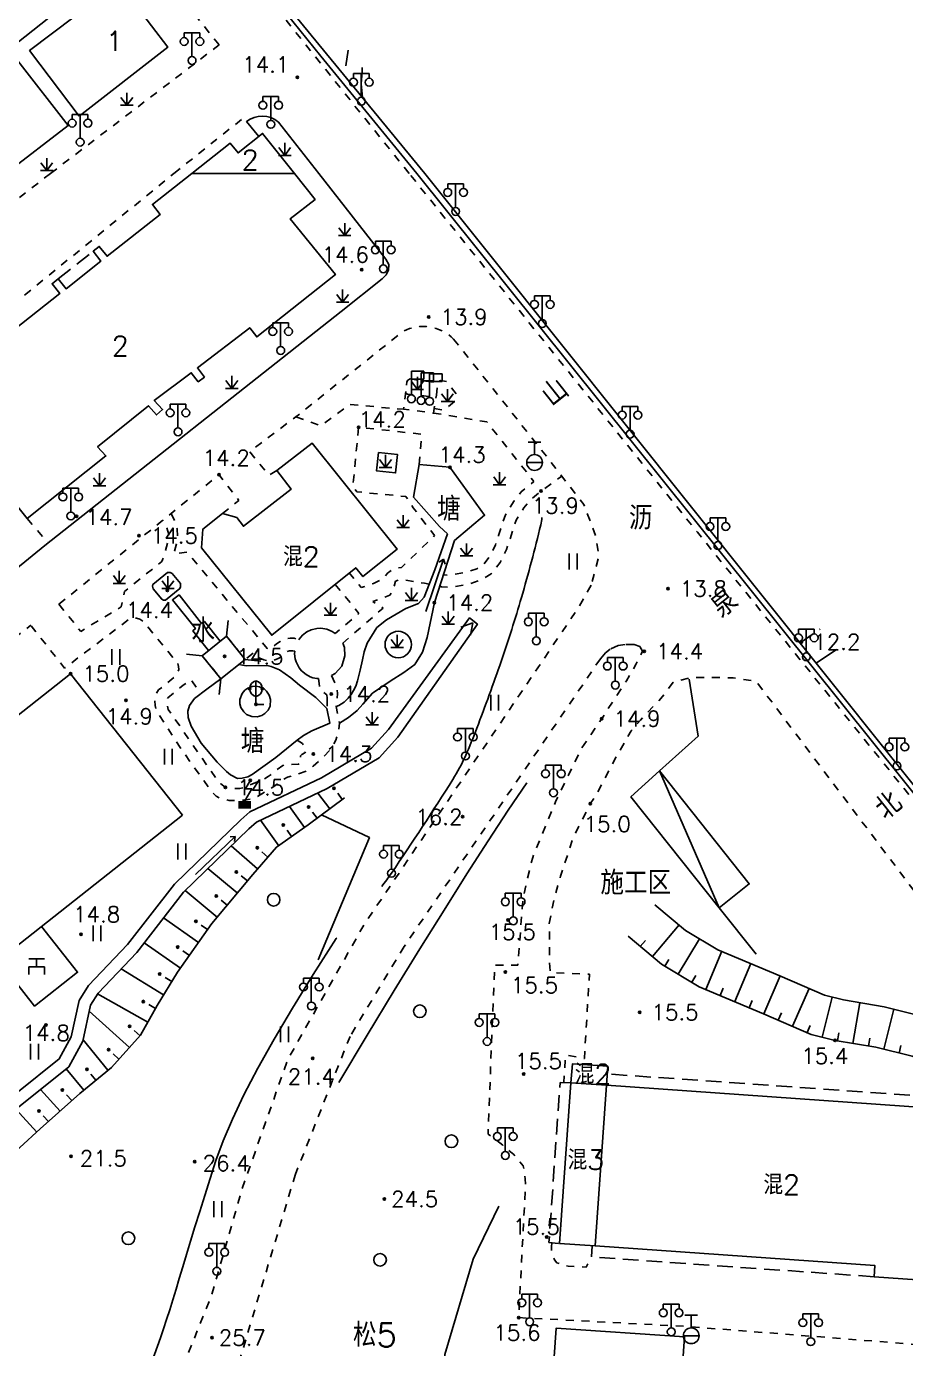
# Model space of a CAD drawing. Extents: x 115374 to 116875, y 149866 to 152432.
# Drawn here: x 116338.9 to 116450.6, y 151350.6 to 151518.7 of the extents above; entities that cross this region are included whole.
import ezdxf
from ezdxf.enums import TextEntityAlignment as Align

# ---------------------------------------------------------------- set-up
doc = ezdxf.new("R2010")
doc.units = 0
doc.header["$MEASUREMENT"] = 0
doc.header["$PDMODE"] = 32
doc.header["$PDSIZE"] = 0.3
doc.linetypes.add('X5', pattern=[3, 2, -1])
doc.linetypes.add('X6', pattern=[2, 1, -1])
doc.layers.get('0').update_dxf_attribs({"linetype": 'CONTINUOUS'})
for name, color, linetype in [('BOUND', 7, 'CONTINUOUS'), ('DLDW', 14, 'CONTINUOUS'), ('DLSS', 5, 'CONTINUOUS'), ('DMTZ', 5, 'CONTINUOUS'), ('GCD', 1, 'CONTINUOUS'), ('GXYZ', 2, 'CONTINUOUS'), ('JMD', 6, 'CONTINUOUS'), ('SXSS', 5, 'CONTINUOUS'), ('YZH', 2, 'CONTINUOUS'), ('ZBTZ', 5, 'CONTINUOUS')]:
    doc.layers.add(name, color=color, linetype=linetype)
doc.styles.add('HZ', font='rs.shx', dxfattribs={"bigfont": 'hztxt.shx'})
doc.linetypes.add('X19', pattern='A,4.5,[145,symbolx.shx,S=1,R=0,X=0,Y=1],4.5,-0.5,[146,symbolx.shx,S=1,R=0,X=0,Y=0],-0.5', length=10)
doc.linetypes.add('X33', pattern='A,2,[150,symbolx.shx,S=1,R=0,X=0,Y=1],1e-11', length=2)
doc.linetypes.add('X35', pattern='A,2,[4,symbolt.shx,S=1,R=0,X=0,Y=0],2,[28,symbolt.shx,S=1,R=0,X=0,Y=0],1e-11', length=4)
doc.linetypes.add('X36', pattern='A,2,[4,symbolt.shx,S=1,R=180,X=0,Y=0],2,[28,symbolt.shx,S=1,R=180,X=0,Y=0],1e-11', length=4)
doc.linetypes.add('X39', pattern='A,2,[150,symbolx.shx,S=1,R=0,X=0,Y=1],2,[151,symbolx.shx,S=1,R=0,X=0,Y=3],1e-11', length=4)
doc.linetypes.add('X4', pattern='A,0,-1e-09,[149,symbolx.shx,S=0.15,R=0,X=0,Y=0],-1.6', length=1.6)
doc.linetypes.add('X48', pattern='A,0,-1e-09,[149,symbolx.shx,S=0.15,R=0,X=0,Y=0],-1', length=1)
doc.linetypes.add('X49', pattern='A,0,[5,symbolt.shx,S=1,R=0,X=0,Y=0],-10', length=10)
doc.linetypes.add('X68', pattern='A,1,[150,symbolx.shx,S=1,R=0,X=0,Y=0],2,[153,symbolx.shx,S=1,R=0,X=0,Y=-0.8],2,[145,symbolx.shx,S=1,R=0,X=0,Y=1],0,[150,symbolx.shx,S=1,R=0,X=0,Y=0],2,[153,symbolx.shx,S=1,R=0,X=0,Y=-0.8],2,[150,symbolx.shx,S=1,R=0,X=0,Y=0],0.5,-0.5,[146,symbolx.shx,S=1,R=0,X=0,Y=0],-0.5,0.5,[153,symbolx.shx,S=1,R=0,X=0,Y=-0.8],1', length=12)

# ---------------------------------------------------------------- blocks, each defined once
blk = doc.blocks.new('GC097')
for p, q in [((-1, 2.92), (-1, 3.52)), ((-1, 3.52), (1, 3.52)), ((0, 0.52), (0, 3.52)), ((1, 3.52), (1, 2.92))]:
    blk.add_line(p, q)
for centre in [(-1, 2.42), (1, 2.42), (0.01, 0)]:
    blk.add_circle(centre, 0.5)
blk = doc.blocks.new('GC124')
for p, q in [((0, -0.8), (-0.75, 0.2)), ((0, -0.8), (0, 0.8)), ((0, -0.8), (0.75, 0.2)), ((-0.8, -0.8), (0.75, -0.8)), ((0.8, -0.8), (0, -0.8))]:
    blk.add_line(p, q)
blk = doc.blocks.new('GC121')
for p, q in [((-0.5, -0.64), (-0.5, 1.36)), ((-0.5, -0.64), (-0.5, 0.86)), ((0.5, -0.64), (0.5, 1.36))]:
    blk.add_line(p, q)
blk = doc.blocks.new('GC122')
blk.add_circle((0, 0), 0.8)
blk = doc.blocks.new('GC098')
for p, q in [((0, 0.5), (0, 3.5)), ((0, 3.5), (1.6, 3.5)), ((1.6, 3.5), (1.6, 2.5)), ((1.6, 2.5), (0, 2.5))]:
    blk.add_line(p, q)
blk.add_circle((0, 0), 0.5)
blk = doc.blocks.new('GC133')
for p, q in [((-0.81, 2.59), (0.79, 2.59)), ((-0.01, 0.99), (-0.01, 2.59)), ((-1.01, -0.01), (0.99, -0.01))]:
    blk.add_line(p, q)
blk.add_circle((-0.01, -0.01), 1)
blk = doc.blocks.new('GC037')
for p, q in [((0, 0), (-1.39, 0.8)), ((-1.39, -0.8), (0, 0))]:
    blk.add_line(p, q)
blk = doc.blocks.new('GC129')
for p, q in [((-0.04, 0.49), (0.86, 2.05)), ((0.06, 2.05), (0.66, 3.09)), ((0.86, 2.05), (0.06, 2.05)), ((0.48, 3.03), (0.67, 3.09)), ((0.67, 3.09), (0.72, 2.93))]:
    blk.add_line(p, q)
at = {"linetype": 'Continuous', "const_width": 1, "flags": 128}
blk.add_lwpolyline([(-0.83, 0), (0.77, 0)], dxfattribs=at)
blk.add_point((0.67, 3.09))
blk = doc.blocks.new('GC143')
for q in [(-0.02, 3), (-0.02, 1.4), (0.73, 0), (0.98, 0)]:
    blk.add_line((-0.02, 0), q)
for centre, start, end in [((0.2, 2), 102.6815, 257.3194), ((-0.25, 2), 282.6804, 77.3204)]:
    blk.add_arc(centre, 1.03, start, end)
for p in [(-0.82, 2), (0.78, 2), (-0.02, 0)]:
    blk.add_point(p)
blk = doc.blocks.new('GC018')
for p, q in [((-1, 1), (1, 1)), ((-1, 0), (1, 0)), ((-1, -1), (-1, 0)), ((0, 0), (0, 1)), ((1, 0), (1, -1))]:
    blk.add_line(p, q)

msp = doc.modelspace()

# ---------------------------------------------------------------- linework, layer by layer
at = {"layer": 'BOUND', "linetype": 'Continuous', "flags": 128}
msp.add_lwpolyline([(116361.23, 151438.69), (116363.61, 151435.73), (116366.7, 151438.22), (116364.32, 151441.18)], close=True, dxfattribs=at)
at = {"layer": 'DLDW', "linetype": 'X6', "flags": 128}
msp.add_lwpolyline([(116387.11, 151472.28), (116386.83, 151470.02), (116390.62, 151469.54), (116391.01, 151471.83)], dxfattribs=at)
at = {"layer": 'DLDW', "linetype": 'Continuous', "flags": 128}
msp.add_lwpolyline([(116362.02, 151439.33), (116360.02, 151441.83), (116360.36, 151442.13), (116357.44, 151445.78), (116358.28, 151446.42), (116361.15, 151442.77), (116361.5, 151443.05), (116363.52, 151440.53)], dxfattribs=at)
at = {"layer": 'DLSS', "linetype": 'X6'}
for p, q in [((116364.32, 151441.18), (116366.7, 151438.22)), ((116361.23, 151438.69), (116363.61, 151435.73))]:
    msp.add_line(p, q, dxfattribs=at)
at = {"layer": 'DLSS', "linetype": 'X6', "flags": 128}
for points in [[(116387.54, 151500), (116345.13, 151552.8), (116327.38, 151574.17), (116321.6, 151581.56), (116319.21, 151585.16), (116316.47, 151589.43), (116314.36, 151593.61), (116312.68, 151596.95), (116311.54, 151600.21), (116310.45, 151604.23), (116309.47, 151607.22), (116308.52, 151614.45), (116307.31, 151620.49), (116307.07, 151626.24), (116306.64, 151631.46), (116289.02, 151870.43), (116285.07, 151927.22), (116284.41, 151928.81), (116284.21, 151930.29), (116283.78, 151931.24), (116280.01, 152000)], [(116363.38, 151516.34), (116338.47, 151547.36), (116320.68, 151568.77), (116314.61, 151576.52), (116312.01, 151580.46), (116308.98, 151585.16), (116306.68, 151589.74), (116304.74, 151593.57), (116303.31, 151597.66), (116302.2, 151601.76), (116301.04, 151605.3), (116300.02, 151613.04), (116298.74, 151619.46), (116298.48, 151625.7), (116298.06, 151630.8), (116280.07, 151866.05), (116279.85, 151866.54), (116279.47, 151866.86), (116278.9, 151867.05), (116278.4, 151867.08), (116257.01, 151865.25), (116257.28, 151861.89)], [(116357.64, 151500), (116366.46, 151507.05), (116366.86, 151506.6)], [(116410.68, 151447.64), (116408.95, 151444.63), (116381.79, 151404.47), (116372.12, 151387.39), (116366.31, 151370.94), (116362.42, 151357.36), (116358.07, 151346.57), (116348.8, 151336.09), (116341.59, 151329.87), (116328.25, 151315.55), (116321.19, 151306.01), (116317.14, 151301.4), (116314.74, 151298.01), (116311.89, 151293.55), (116308.61, 151287.02), (116305.66, 151281.6), (116301.9, 151270.24), (116298.12, 151250.7), (116293.24, 151223.93), (116292.72, 151212.63), (116292.14, 151210.08), (116291.33, 151207.09), (116284.68, 151198.58), (116276.28, 151192.71), (116202.41, 151159.06), (116196.14, 151159.57), (116189.44, 151163.15), (116174.12, 151182.43), (116168.72, 151190.7), (116164.31, 151196.75), (116159.77, 151203.39), (116157.2, 151208.66), (116155.44, 151211.22), (116153.95, 151214.75), (116151.19, 151222.3), (116149.99, 151224.93), (116149.33, 151227.96), (116147.86, 151245.2), (116147.68, 151249.44), (116147.07, 151270.11), (116145.6, 151279.58), (116144.55, 151287.11), (116135.68, 151325.36), (116135.35, 151326.6), (116133.6, 151336.37), (116132.68, 151340.71), (116131.19, 151350.72), (116130.56, 151360.27), (116128.55, 151399.04), (116127.98, 151405.16), (116125.11, 151424.42), (116120.11, 151452.51), (116118.13, 151461.81), (116114.08, 151477.4), (116109.35, 151488.46), (116104.2, 151499.18), (116103.78, 151500)], [(116500, 151360.33), (116424.18, 151454.38), (116387.54, 151500)], [(116393.19, 151478.95), (116404.35, 151464.85), (116409.76, 151457.89), (116411.24, 151453.95), (116411.66, 151451.43), (116410.68, 151447.64)], [(116390.72, 151470.13), (116391.98, 151469.92), (116393.32, 151470.99), (116393.54, 151471.95), (116392.27, 151473.54), (116391.5, 151473.67), (116391, 151473.35)], [(116338.98, 151456.15), (116341.63, 151453.02)], [(116477.78, 151346.97), (116478.13, 151349.07), (116422.5, 151353.43), (116401.46, 151354.53), (116402.32, 151371.23), (116402.3, 151372.19), (116402.13, 151373.34), (116402.03, 151373.81), (116400.84, 151375.25), (116399.44, 151376.44), (116397.56, 151377.87), (116398.4, 151399.35), (116401.36, 151399.35), (116401.99, 151407.6), (116402.55, 151410.34), (116403.24, 151413.04), (116406.24, 151420.34), (116409.39, 151426.81), (116412.01, 151430.67), (116415.15, 151435.48), (116416.4, 151437.64), (116417.19, 151439.27)], [(116491.41, 151356.07), (116431.66, 151435.43), (116428.71, 151435.88), (116425.66, 151435.93), (116423.13, 151435.88), (116420.97, 151435.22)], [(116421.08, 151435.32), (116419.54, 151433.23), (116416.93, 151430.5), (116415.77, 151429.14), (116413.84, 151425.81), (116411.37, 151421.13), (116410.56, 151419.87), (116408.4, 151415.6), (116406.78, 151410.64), (116406, 151407.96), (116405.35, 151404.65), (116405.38, 151399.76), (116405.49, 151398.38), (116410.45, 151398.19), (116409.81, 151387.48), (116407.43, 151387.92), (116407.18, 151384.43)], [(116405.67, 151364.05), (116405.64, 151363.53), (116405.65, 151362.94), (116405.84, 151362.28), (116406.01, 151361.86), (116406.32, 151361.51), (116407.24, 151361.17), (116407.76, 151361.05), (116410.05, 151360.95), (116410.71, 151362.25)]]:
    msp.add_lwpolyline(points, dxfattribs=at)
for points in [[(116341.94, 151500), (116363.38, 151516.34, 0.408986)], [(116317.66, 151485.58), (116320.16, 151483.17), (116341.94, 151500, 0.408986)]]:
    msp.add_lwpolyline(points, format="xyb", dxfattribs=at)
at = {"layer": 'DLSS', "linetype": 'Continuous', "flags": 128}
for points in [[(116379.78, 151515.67), (116379.47, 151513.69)], [(116359.24, 151438.9), (116361.23, 151438.69), (116364.32, 151441.18), (116364.53, 151443.16)], [(116363.4, 151433.74), (116363.61, 151435.73), (116366.7, 151438.22), (116368.69, 151438)]]:
    msp.add_lwpolyline(points, dxfattribs=at)
at = {"layer": 'DLSS', "linetype": 'X6', "flags": 128}
for points, elevation in [([(116317.33, 151466.45), (116319.58, 151469), (116357.64, 151500, -0.176998)], 16.33), ([(116370.7, 151462.24), (116369.73, 151461.63), (116367.23, 151464.63), (116373.15, 151469.06), (116386.78, 151479.94, -0.322523), (116393.19, 151478.95)], 14.21)]:
    msp.add_lwpolyline(points, format="xyb", dxfattribs=dict(at, elevation=elevation))
msp.add_lwpolyline([(116387.67, 151473.88), (116390.76, 151473.44), (116391, 151473.35), (116391.13, 151473.02), (116391.01, 151471.83), (116390.89, 151471.65), (116390.6, 151471.59), (116387.34, 151471.94), (116387.14, 151472.04), (116387.11, 151472.28), (116387.23, 151473.5), (116387.38, 151473.74)], close=True, dxfattribs=at)
for points, elevation in [([(116373.15, 151469.06), (116376.29, 151467.9), (116379.97, 151470.62), (116386.83, 151470.02)], 14.23), ([(116390.62, 151469.54), (116397.42, 151468.41), (116403.39, 151460.84), (116401.78, 151459.51), (116400.89, 151458.37), (116400.24, 151457.33), (116399.78, 151456.59), (116399.46, 151455.72), (116398.91, 151453.97), (116398.5, 151452.77), (116397.83, 151451.35), (116396.96, 151450.24), (116396.12, 151449.74), (116394.73, 151449.26), (116392.43, 151448.9), (116391.89, 151448.96)], 14.23), ([(116388.81, 151462.99), (116389.15, 151466.85), (116381.11, 151467.73), (116380.38, 151460.21), (116380.87, 151459.53), (116387.13, 151458.92), (116388.06, 151457.49), (116390.76, 151453.95), (116386.55, 151449.91), (116385.97, 151449.81), (116385.3, 151449.57), (116384.78, 151449.19), (116384.27, 151448.54), (116382.99, 151447.87), (116381.43, 151447.34), (116379.93, 151449.21)], 14.23), ([(116343.02, 151445.23), (116363.37, 151461.7), (116365.89, 151458.43), (116363.79, 151456.75)], 15.02), ([(116391.44, 151447.56), (116391.63, 151447.46), (116392.42, 151447.38), (116393.39, 151447.47), (116395.11, 151447.8), (116396.76, 151448.36), (116397.98, 151449.09), (116399.12, 151450.55), (116399.9, 151452.2), (116400.35, 151453.5), (116400.89, 151455.23), (116401.15, 151455.92), (116401.52, 151456.53), (116402.13, 151457.5), (116402.88, 151458.46), (116404.31, 151459.64), (116406.96, 151461.5)], 14.23), ([(116357.28, 151456.77), (116357.72, 151455.8), (116358.04, 151454.76), (116358.09, 151453.35), (116357.63, 151451.65), (116359.33, 151451.85), (116369.49, 151439.6), (116369.64, 151439.53), (116369.98, 151439.6), (116370.66, 151440.19), (116371.12, 151440.49), (116371.74, 151440.78), (116372.41, 151440.92), (116372.93, 151440.91), (116373.5, 151440.7)], 14.23), ([(116343.02, 151445.23), (116345.78, 151441.78), (116350.93, 151444.88), (116351.34, 151446.85), (116356.11, 151450.68), (116356.49, 151451.77), (116356.85, 151453.05), (116356.99, 151454.1), (116356.71, 151455), (116356.24, 151455.93)], 14.23), ([(116378.12, 151447.75), (116381.16, 151444.05), (116378.13, 151441.51)], 14.23), ([(116334.48, 151428.49), (116329.5, 151434.76), (116339.43, 151442.55)], 15.02), ([(116373.01, 151439.26), (116372.77, 151439.31), (116372.57, 151439.32), (116372.32, 151439.29), (116372.05, 151439.21), (116371.77, 151439.09), (116371.16, 151438.47), (116370.89, 151438.33), (116370.37, 151438.12), (116369.8, 151438.01), (116369.05, 151438.15), (116368.54, 151438.39), (116367.74, 151439.03), (116366.74, 151438.25)], 14.23), ([(116373.3, 151427.96), (116373.96, 151427.54), (116374.43, 151426.78), (116374.4, 151426.54), (116374.27, 151426.33), (116373.89, 151426.14), (116373.72, 151425.97), (116373.75, 151425.66), (116373.85, 151425.43), (116373.84, 151425.21), (116373.72, 151425.04), (116373.45, 151424.89), (116371.93, 151424.86), (116371.46, 151424.73), (116369.62, 151423.33), (116369.02, 151422.95), (116366.52, 151421.92), (116366.02, 151421.8), (116364.8, 151421.81), (116364.15, 151421.98), (116363.58, 151422.38), (116363.12, 151422.91), (116359.68, 151427.85), (116356.91, 151431.86), (116356.73, 151432.59), (116356.72, 151433.02), (116356.77, 151433.19), (116356.85, 151433.33), (116358.81, 151434.92), (116359.8, 151435.64), (116361.06, 151433.86)], 14.23), ([(116376.03, 151435.78), (116376.12, 151434.83), (116376.23, 151434.42), (116376.42, 151434.21), (116376.92, 151433.85), (116377.08, 151433.7)], 14.23)]:
    msp.add_lwpolyline(points, dxfattribs=dict(at, elevation=elevation))
at = {"layer": 'DLSS', "linetype": 'X4', "flags": 128}
msp.add_lwpolyline([(116333.33, 151446.31), (116341.24, 151452.71)], dxfattribs=at)
at = {"layer": 'DLSS', "color": 1, "linetype": 'X6', "elevation": 14.23, "flags": 128}
for points in [[(116379.09, 151440.26), (116384.23, 151444.75), (116382.91, 151445.57), (116385.1, 151446.37), (116385.27, 151446.7), (116385.6, 151447.46), (116385.79, 151448.15), (116386.25, 151448.37), (116387.09, 151448.29), (116389.48, 151447.9), (116390.09, 151447.8)], [(116377.67, 151436.15), (116378.28, 151434.89), (116378.37, 151434.4), (116378.42, 151433.86), (116378.27, 151432.21), (116378.67, 151430.09), (116378.56, 151429.04), (116378.22, 151427.93), (116377.61, 151426.82), (116376.57, 151425.75), (116375.34, 151424.64), (116374.65, 151424.1), (116372.68, 151423.39), (116372.07, 151423.23), (116371.58, 151422.98), (116371.21, 151422.68), (116370.33, 151422.04), (116368.23, 151420.77), (116367.37, 151420.47), (116366.61, 151420.33), (116365.56, 151420.27), (116364.64, 151420.29), (116363.78, 151420.46), (116363.01, 151420.81), (116362.38, 151421.47), (116358.43, 151427), (116355.41, 151431.71), (116355.23, 151432.35), (116355.22, 151433.25), (116355.36, 151433.79), (116355.69, 151434.34), (116357.73, 151435.99), (116358.07, 151436.42), (116358.26, 151436.95), (116358.22, 151437.32), (116358.13, 151437.7), (116353.76, 151443.02), (116353.31, 151443.33), (116352.87, 151443.45), (116352.46, 151443.47), (116352.01, 151443.38), (116343.73, 151437.11), (116339.43, 151442.55)]]:
    msp.add_lwpolyline(points, dxfattribs=at)
at = {"layer": 'DLSS', "color": 1, "linetype": 'X6'}
msp.add_lwpolyline([(116417.19, 151439.27), (116416.86, 151439.86), (116416.13, 151440.12), (116415, 151440.12), (116414.09, 151439.97), (116413.1, 151439.53), (116412.48, 151439.04), (116411.85, 151438.29), (116386.9, 151401.72), (116380.02, 151390.29), (116373.08, 151372.77), (116365.76, 151348.38)], dxfattribs=at)
at = {"layer": 'DLSS', "linetype": 'X6'}
msp.add_lwpolyline([(116377.08, 151433.7), (116377.13, 151433.28), (116377.09, 151431.97)], dxfattribs=at)
at = {"layer": 'DMTZ', "linetype": 'Continuous'}
for p, q in [((116377.44, 151419.2), (116375.94, 151421.22)), ((116378.01, 151422.2), (116377.94, 151422.27)), ((116379.04, 151420.39), (116378.45, 151421.2)), ((116374.22, 151416.83), (116372.32, 151419.52)), ((116370.95, 151414.53), (116368.66, 151417.78)), ((116375.83, 151418.01), (116375.24, 151418.81)), ((116372.58, 151415.68), (116372.01, 151416.5)), ((116368.26, 151411.57), (116364.91, 151414.5)), ((116369.58, 151413.08), (116368.83, 151413.73)), ((116365.68, 151408.52), (116361.96, 151411.63)), ((116366.97, 151410.05), (116366.2, 151410.69)), ((116363.11, 151405.45), (116359.08, 151408.83)), ((116364.4, 151406.98), (116363.63, 151407.62)), ((116360.75, 151402.23), (116356.31, 151405.34)), ((116361.9, 151403.86), (116361.08, 151404.44)), ((116418.45, 151400.44), (116421.84, 151404.45)), ((116416.92, 151401.73), (116417.57, 151402.49)), ((116421.74, 151398.19), (116424.43, 151402.7)), ((116358.45, 151398.95), (116353.85, 151402.18)), ((116359.6, 151400.59), (116358.78, 151401.17)), ((116425.24, 151396.26), (116427.27, 151401.1)), ((116356.33, 151395.56), (116350.91, 151398.87)), ((116420.03, 151399.21), (116420.54, 151400.07)), ((116428.93, 151394.71), (116430.96, 151399.55)), ((116357.37, 151397.27), (116356.52, 151397.79)), ((116423.46, 151397.17), (116423.97, 151398.03)), ((116432.61, 151393.16), (116434.71, 151397.98)), ((116354.33, 151392.1), (116347.91, 151395.68)), ((116427.08, 151395.48), (116427.47, 151396.4)), ((116436.28, 151391.57), (116438.38, 151396.38)), ((116355.3, 151393.85), (116354.43, 151394.33)), ((116430.77, 151393.93), (116431.16, 151394.86)), ((116440.03, 151390.19), (116441.3, 151395.29)), ((116443.94, 151389.39), (116444.83, 151394.57)), ((116351.99, 151388.88), (116346.87, 151393.51)), ((116434.45, 151392.36), (116434.85, 151393.28)), ((116447.87, 151388.64), (116449.13, 151393.74)), ((116353.33, 151390.37), (116352.59, 151391.04)), ((116438.12, 151390.77), (116438.52, 151391.69)), ((116441.97, 151389.73), (116442.14, 151390.72)), ((116349.25, 151385.98), (116346.08, 151389.83)), ((116445.91, 151389.06), (116446.08, 151390.04)), ((116449.81, 151388.17), (116450.05, 151389.14)), ((116350.65, 151387.4), (116349.91, 151388.07)), ((116346.17, 151383.43), (116343.93, 151386.15)), ((116347.71, 151384.7), (116347.07, 151385.48)), ((116343.17, 151380.78), (116340.69, 151383.55)), ((116344.66, 151382.12), (116343.99, 151382.86)), ((116340.19, 151378.11), (116337.54, 151381.04)), ((116341.68, 151379.45), (116341.01, 151380.19))]:
    msp.add_line(p, q, dxfattribs=at)
at = {"layer": 'DMTZ', "linetype": 'X35', "flags": 128}
msp.add_lwpolyline([(116349.65, 151526.1), (116316.69, 151500)], dxfattribs=at)
msp.add_lwpolyline([(116368.42, 151504.71), (116366.86, 151506.6, -0.358744), (116370.92, 151506.54), (116376.05, 151500)], format="xyb", dxfattribs=at)
at = {"layer": 'DMTZ', "linetype": 'X36', "flags": 128}
msp.add_lwpolyline([(116341.24, 151452.71), (116378.91, 151482.45), (116384.12, 151486.59), (116384.61, 151487.13), (116384.9, 151487.71), (116384.94, 151488.43), (116384.58, 151489.1), (116376.05, 151500)], dxfattribs=at)
at = {"layer": 'DMTZ', "linetype": 'X39', "flags": 128}
for points in [[(116384.05, 151409.34, 0.014941), (116385.28, 151411.03, 0.008481), (116393.09, 151422.95, 0.035814), (116394.68, 151425.93, 0.014842), (116396.14, 151429.46, 0.006268), (116399.23, 151437.97, 0.013316), (116401.81, 151446.07, 0.011844), (116404.26, 151455.31, 0.030738), (116404.42, 151456.25, 0.023117)], [(116378.27, 151402.74, 0.000175), (116378.34, 151402.81, 0.026035)]]:
    msp.add_lwpolyline(points, format="xyb", dxfattribs=at)
at = {"layer": 'DMTZ', "linetype": 'X35', "elevation": 13.63, "flags": 128}
for points in [[(116423.11, 151435.71), (116424.29, 151428.46), (116419.38, 151424.03)], [(116426.94, 151406.63), (116431.63, 151400.74)]]:
    msp.add_lwpolyline(points, dxfattribs=at)
at = {"layer": 'DMTZ', "linetype": 'X39', "flags": 128}
for points in [[(116402.48, 151422.54), (116400.12, 151419.03), (116397.58, 151415.16), (116394.87, 151410.94), (116391.97, 151406.35), (116388.89, 151401.41), (116385.63, 151396.1), (116382.2, 151390.44), (116378.58, 151384.42)], [(116378.27, 151402.74), (116375.35, 151398.17), (116372.71, 151393.89), (116370.37, 151389.92), (116368.31, 151386.24), (116366.54, 151382.86), (116365.07, 151379.77), (116363.88, 151376.99), (116362.98, 151374.5), (116362.24, 151372.22), (116361.55, 151370.06), (116360.91, 151368.01), (116360.3, 151366.08), (116359.74, 151364.27), (116359.23, 151362.57), (116358.75, 151360.99), (116358.32, 151359.52), (116357.91, 151358.14), (116357.51, 151356.81), (116357.11, 151355.52), (116356.71, 151354.29), (116356.32, 151353.1), (116355.93, 151351.97), (116355.54, 151350.88), (116355.16, 151349.84), (116354.75, 151348.81), (116354.29, 151347.75), (116353.76, 151346.66), (116353.18, 151345.53), (116352.55, 151344.37), (116351.85, 151343.18), (116351.1, 151341.96), (116350.3, 151340.71)], [(116398.95, 151368.69), (116395.66, 151361.97), (116392.09, 151349.82), (116392.23, 151333.4), (116393.51, 151328.63), (116393.62, 151322.76), (116389.49, 151320.09)]]:
    msp.add_lwpolyline(points, dxfattribs=at)
at = {"layer": 'DMTZ', "linetype": 'Continuous', "flags": 128}
for points, elevation in [([(116379.33, 151420.61), (116374.71, 151417.17), (116370.69, 151414.35), (116367.65, 151410.87), (116362.44, 151404.64), (116358.08, 151398.43), (116355.51, 151394.22), (116353.4, 151390.44), (116349.69, 151386.34), (116345.68, 151383.03), (116340.65, 151378.52), (116335.41, 151373.78), (116331.08, 151369.82), (116326.71, 151366.87), (116323.07, 151365.94), (116319.91, 151367.78), (116314.72, 151372.47)], 266), ([(116480.54, 151356.82), (116479.54, 151357.64), (116477.59, 151359.59), (116475.35, 151361.68), (116472.8, 151365.05), (116469.13, 151369.52), (116468.23, 151371.5), (116467.65, 151374.97), (116467.25, 151378.73), (116466.58, 151380.75), (116464.96, 151382.5), (116463.1, 151383.17), (116460.12, 151384.45), (116454.57, 151386.67), (116451.48, 151387.75), (116446.84, 151388.9), (116441.68, 151389.78), (116438.65, 151390.54), (116432.6, 151393.17), (116424.41, 151396.6), (116419.6, 151399.47), (116415.39, 151403.02)], 3)]:
    msp.add_lwpolyline(points, dxfattribs=dict(at, elevation=elevation))
at = {"layer": 'DMTZ', "linetype": 'X48', "elevation": 3, "flags": 128}
msp.add_lwpolyline([(116483.87, 151360.88), (116483.07, 151361.54), (116480.7, 151363.88), (116477.27, 151366.65), (116473.64, 151369.92), (116473.23, 151371.4), (116472.79, 151373.56), (116472.52, 151375.94), (116471.9, 151379.98), (116470.76, 151383.15), (116468.42, 151385.68), (116465.03, 151388.06), (116462.13, 151389.3), (116456.41, 151391.59), (116452.99, 151392.79), (116447.91, 151394.04), (116442.76, 151394.92), (116440.34, 151395.53), (116434.67, 151398), (116426.78, 151401.3), (116422.65, 151403.76), (116418.78, 151407.03)], dxfattribs=at)
at = {"layer": 'DMTZ', "linetype": 'Continuous'}
for p in [(116377.97, 151421.84), (116374.76, 151419.45), (116371.54, 151417.15), (116368.22, 151414.26), (116365.58, 151411.2), (116363.02, 151408.14), (116360.42, 151404.9), (116358.12, 151401.63), (116355.83, 151398.21), (116353.73, 151394.72), (116352, 151391.57), (116349.32, 151388.61), (116346.57, 151386.09), (116343.46, 151383.46), (116340.48, 151380.79)]:
    msp.add_point(p, dxfattribs=at)
at = {"layer": 'GCD', "linetype": 'Continuous'}
for p in [(116373.33, 151512.23, 14.08), (116381.51, 151487.76, 14.64), (116390.02, 151481.76, 13.88), (116381.11, 151467.73, 14.17), (116392.71, 151462.65, 14.27), (116363.37, 151461.7, 14.23), (116404.31, 151459.64, 13.88), (116345.25, 151456.41, 14.67), (116353.19, 151453.96, 14.47), (116356.81, 151446.98, 14.38), (116420.44, 151447.21, 13.79), (116390.74, 151445.43, 14.22), (116417.42, 151439.24, 14.36), (116437.4, 151440.44, 12.19), (116364.07, 151438.59, 14.54), (116344.49, 151436.39, 14.97), (116351.53, 151433.01, 14.87), (116377.63, 151433.82, 14.23), (116412.01, 151430.67, 14.87), (116375.36, 151426.2, 14.3), (116364.17, 151421.94, 14.5), (116410.56, 151419.87, 15.01), (116394.32, 151418.24, 16.2), (116400.09, 151405.07, 15.5), (116345.83, 151403.27, 14.8), (116399.78, 151398.46, 15.54), (116416.84, 151393.35, 15.48), (116341.36, 151391.73, 14.77), (116441.68, 151389.78, 15.37), (116375.28, 151387.49, 21.4), (116402.11, 151385.49, 15.53), (116344.57, 151375.05, 21.5), (116360.28, 151374.36, 26.4), (116384.39, 151369.6, 24.5), (116405.03, 151364.77, 15.52), (116401.46, 151354.53, 15.63), (116362.49, 151351.98, 25.7)]:
    msp.add_point(p, dxfattribs=at)
at = {"layer": 'JMD', "linetype": 'Continuous'}
msp.add_line((116426.94, 151406.63), (116419.36, 151424.05), dxfattribs=at)
at = {"layer": 'JMD', "linetype": 'Continuous', "flags": 128}
for points in [[(116345.59, 151507.3), (116356.86, 151516.07), (116350.65, 151524.25), (116339.28, 151515.62)], [(116319.3, 151500), (116337.8, 151514.34), (116344.17, 151506.11), (116336.28, 151500)], [(116372.96, 151500), (116359.89, 151500), (116364.78, 151503.87), (116365.78, 151502.62), (116368.91, 151505.1)], [(116361.15, 151452.42), (116370.07, 151441.29), (116380.75, 151449.86), (116381.65, 151448.74), (116386.02, 151452.24), (116375.2, 151465.73), (116370.7, 151462.24), (116372.54, 151459.87), (116366.46, 151455.15), (116365.61, 151456.25), (116363.79, 151456.75), (116361.32, 151454.79)], [(116358.71, 151418.4), (116344.49, 151436.39), (116297.21, 151399.06), (116311.43, 151381.06)], [(116419.36, 151424.05), (116430.76, 151409.67), (116426.94, 151406.63), (116415.72, 151420.73)], [(116412.61, 151384.08), (116412.78, 151386.48), (116408.29, 151386.79), (116408.09, 151384.39)], [(116411.18, 151363.64), (116412.61, 151384.08), (116408.09, 151384.39), (116406.66, 151363.96)], [(116411.18, 151363.64), (116446.73, 151361.16), (116446.63, 151359.73), (116456.97, 151359.01), (116458.61, 151382.29), (116454.16, 151382.6), (116454.06, 151381.17), (116412.61, 151384.08)], [(116419.3, 151305.86), (116422.52, 151352.07), (116406.23, 151353.2), (116403, 151307)]]:
    msp.add_lwpolyline(points, close=True, dxfattribs=at)
msp.add_lwpolyline([(116333.25, 151463.24), (116338.98, 151456.15), (116348.98, 151464.08), (116347.94, 151465.24), (116354.4, 151470.47), (116355.44, 151469.31), (116356.19, 151469.98), (116355.14, 151471.14), (116359.84, 151474.67), (116360.73, 151473.51), (116361.52, 151474.12), (116360.63, 151475.28), (116367.27, 151480.38), (116368.16, 151479.22), (116378.17, 151487.14), (116372.43, 151494.24), (116375.57, 151496.71), (116372.96, 151500), (116359.89, 151500), (116354.9, 151496.06), (116355.89, 151494.8), (116349.14, 151489.47), (116348.15, 151490.73), (116347.37, 151490.11), (116348.36, 151488.85), (116343.92, 151485.34), (116342.93, 151486.6), (116342.14, 151485.98), (116343.13, 151484.72), (116336.43, 151479.42)], dxfattribs=at)
at = {"layer": 'SXSS', "linetype": 'Continuous'}
for p, q in [((116389.66, 151444.31), (116391.9, 151450.94)), ((116391.9, 151450.94), (116391.36, 151450.6)), ((116391.9, 151450.94), (116392.12, 151450.34)), ((116360.36, 151410.86), (116365.42, 151415.7)), ((116365.42, 151415.7), (116364.78, 151415.64)), ((116365.42, 151415.7), (116365.33, 151415.07))]:
    msp.add_line(p, q, dxfattribs=at)
at = {"layer": 'SXSS', "linetype": 'Continuous', "elevation": 11.93}
msp.add_lwpolyline([(116381.55, 151513.46), (116381.55, 151512.94), (116381.43, 151511.39), (116381.62, 151509.65)], dxfattribs=at)
at = {"layer": 'SXSS', "linetype": 'Continuous', "flags": 128}
for points, elevation in [([(116393.32, 151453.34), (116397.13, 151456.55), (116392.71, 151462.65), (116388.81, 151462.99), (116388.1, 151458.86), (116391.39, 151455.11), (116392.39, 151454.2)], 14.26), ([(116378.27, 151432.21), (116378.6, 151432.37), (116379.27, 151432.79), (116379.77, 151433.28), (116380.16, 151433.74), (116380.48, 151434.28), (116380.75, 151434.82), (116380.96, 151435.5), (116381.32, 151436.83), (116381.61, 151438.17), (116381.83, 151439.19), (116382.2, 151440.3), (116383.41, 151442.26), (116384.65, 151443.26), (116387.12, 151444.69), (116388.71, 151445.33), (116389.44, 151446.14), (116390.79, 151449.6), (116392.39, 151454.2)], 14.14), ([(116393.32, 151453.34), (116390.74, 151445.43), (116389.81, 151441.02), (116389.23, 151439.14), (116388.26, 151437.57), (116386.85, 151436.56), (116385.13, 151435.47), (116382.89, 151433.94), (116381.63, 151432.53), (116380.92, 151431.7), (116379.82, 151430.84), (116378.67, 151430.09)], 14.12), ([(116322.54, 151369.02), (116344.26, 151386.41), (116346.05, 151389.66), (116347.03, 151394.26), (116347.99, 151395.8), (116352.91, 151400.97), (116358.87, 151408.63), (116367.16, 151416.69), (116368.15, 151417.54), (116377.13, 151421.79), (116383.74, 151425.71), (116386.11, 151428.33), (116396.21, 151442.69), (116395.22, 151443.49), (116384.91, 151429.31), (116382.76, 151426.92), (116376.4, 151423.15), (116367.3, 151418.84), (116366.12, 151417.83), (116357.72, 151409.66), (116351.74, 151401.98), (116346.76, 151396.74), (116345.58, 151394.84), (116344.59, 151390.21), (116343.05, 151387.42), (116321.47, 151370.13)], 14.12), ([(116365.9, 151437.57), (116366.82, 151437.39), (116369.48, 151437.42), (116370, 151437.33), (116371.05, 151436.88), (116372.5, 151435.88), (116373.61, 151434.94), (116375.68, 151433.37)], 14.14), ([(116375.68, 151433.37), (116377.09, 151431.97), (116377.46, 151430.12), (116375.17, 151429.15), (116374.1, 151428.53), (116373.3, 151427.96), (116370.6, 151425.75), (116367.56, 151423.57), (116367.04, 151423.3), (116366.29, 151423.12), (116365.71, 151423.09), (116364.81, 151423.52), (116364.31, 151423.95), (116363.13, 151425.13), (116361.11, 151427.58), (116359.84, 151429.74), (116359.45, 151430.84), (116359.4, 151431.64), (116359.62, 151432.37), (116360.27, 151433.25), (116361.81, 151434.44), (116363.61, 151435.73)], 14.14)]:
    msp.add_lwpolyline(points, dxfattribs=dict(at, elevation=elevation))
for points in [[(116373.5, 151440.7), (116373.56, 151440.81), (116373.99, 151441.3), (116374.54, 151441.72), (116375.06, 151441.97), (116375.81, 151442.15), (116376.3, 151442.17), (116377.08, 151442.04), (116377.74, 151441.77), (116378.13, 151441.51)], [(116376.03, 151435.78), (116375.81, 151435.78), (116375.29, 151435.89), (116374.97, 151436), (116374.44, 151436.28), (116373.87, 151436.76), (116373.54, 151437.16), (116373.17, 151437.89), (116373.05, 151438.3), (116372.98, 151438.93), (116373.01, 151439.26)], [(116379.09, 151440.26), (116379.3, 151439.73), (116379.38, 151438.67), (116378.96, 151437.37), (116378.14, 151436.43), (116377.67, 151436.15)]]:
    msp.add_lwpolyline(points, dxfattribs=at)
at = {"layer": 'SXSS', "linetype": 'X5'}
msp.add_lwpolyline([(116437.22, 151440.33), (116439.78, 151442.07)], dxfattribs=at)
at = {"layer": 'SXSS', "linetype": 'X33'}
msp.add_lwpolyline([(116441.87, 151439.48), (116439.29, 151437.74)], dxfattribs=at)
at = {"layer": 'SXSS', "linetype": 'Continuous', "elevation": 14.14, "flags": 128}
msp.add_lwpolyline([(116369.74, 151433.69), (116369.91, 151433.11), (116369.85, 151432.29), (116369.61, 151431.78), (116369.21, 151431.34), (116368.8, 151431.07), (116368.22, 151430.91), (116367.54, 151430.94), (116366.88, 151431.22), (116366.52, 151431.53), (116366.16, 151432.09), (116366.03, 151432.58), (116366.03, 151433.13), (116366.3, 151433.86), (116366.64, 151434.29), (116367.05, 151434.58), (116367.56, 151434.76), (116368.05, 151434.8), (116368.5, 151434.73), (116369.09, 151434.46), (116369.42, 151434.16)], close=True, dxfattribs=at)
at = {"layer": 'YZH', "linetype": 'X68', "flags": 128}
for points in [[(116389.54, 151500), (116359.29, 151536.88), (116322.76, 151581.92), (116319.66, 151586.23), (116313.7, 151598.15), (116312.19, 151601.4), (116311.37, 151604.72), (116310.43, 151608.74), (116307.63, 151627.02), (116307.45, 151631.44), (116290.5, 151862.38), (116288.17, 151898.14), (116281.03, 152000)], [(116500, 151361.76), (116389.54, 151500)]]:
    msp.add_lwpolyline(points, dxfattribs=at)
at = {"layer": 'YZH', "linetype": 'X5', "flags": 128}
for points in [[(116342.93, 151486.6), (116347.37, 151490.11)], [(116454.16, 151382.6), (116412.71, 151385.51)], [(116408.09, 151384.39), (116406.73, 151384.44), (116405.31, 151364.08), (116406.66, 151363.96)], [(116446.63, 151359.73), (116410.71, 151362.25), (116410.81, 151363.67)]]:
    msp.add_lwpolyline(points, dxfattribs=at)
at = {"layer": 'YZH', "linetype": 'X19', "flags": 128}
msp.add_lwpolyline([(116335.34, 151399.94), (116339.93, 151394.13), (116345.39, 151398.43), (116340.79, 151404.25)], dxfattribs=at)
at = {"layer": 'ZBTZ', "linetype": 'X49', "flags": 128}
for points in [[(116280.57, 152000), (116281.71, 151982.7), (116283.23, 151961.55), (116285.29, 151929.66), (116287.88, 151892.5), (116290.86, 151850.17), (116293.64, 151812.61), (116296.82, 151768.5), (116300.6, 151718.62), (116303.98, 151672.7), (116306.37, 151640.47), (116307.16, 151628.37), (116307.76, 151620.64), (116309.95, 151607.46), (116312.13, 151599.53), (116317.49, 151589.02), (116322.28, 151581.42), (116335.58, 151565.35), (116354.06, 151542.49), (116376.29, 151514.92), (116388.53, 151500)], [(116500, 151360.94), (116492.28, 151370.61), (116477.87, 151388.57), (116457.77, 151413.63), (116427.4, 151451.45), (116388.53, 151500)]]:
    msp.add_lwpolyline(points, dxfattribs=at)
at = {"layer": 'ZBTZ', "linetype": 'Continuous', "flags": 128}
for points in [[(116383.64, 151464.52), (116386.06, 151464.26), (116385.81, 151461.93), (116383.39, 151462.18), (116383.64, 151464.52)], [(116356.82, 151449.26), (116354.96, 151447.76), (116354.92, 151447.52), (116354.99, 151447.19), (116356.09, 151445.86), (116356.32, 151445.74), (116356.55, 151445.73), (116358.39, 151447.21), (116358.49, 151447.45), (116358.48, 151447.85), (116357.4, 151449.13), (116357.16, 151449.28)]]:
    msp.add_lwpolyline(points, close=True, dxfattribs=at)
at = {"layer": 'ZBTZ', "linetype": 'X4', "flags": 128}
msp.add_lwpolyline([(116376.41, 151418.44), (116382.49, 151415.56), (116375.98, 151400.02)], dxfattribs=at)
at = {"layer": 'ZBTZ', "linetype": 'Continuous'}
msp.add_circle((116386.15, 151440.11), 1.68, dxfattribs=at)

# ---------------------------------------------------------------- block references
at = {"layer": 'DLDW', "linetype": 'Continuous'}
for name, p in [('GC097', (116359.93, 151514.36, 14.33)), ('GC097', (116381.45, 151509.18, 16.03)), ('GC097', (116369.94, 151506.25)), ('GC097', (116345.7, 151503.98, 14.91)), ('GC097', (116393.44, 151495.17, 16.03)), ('GC097', (116384.24, 151487.88)), ('GC097', (116404.46, 151480.93, 12.94)), ('GC097', (116371.2, 151477.49, 13.58)), ('GC098', (116387.82, 151471.35, 15.17)), ('GC098', (116389.05, 151471.14)), ('GC098', (116390.13, 151471.03, 15.11)), ('GC097', (116358.15, 151467.15, 14.66)), ('GC097', (116415.61, 151466.86, 12.77)), ('GC097', (116344.52, 151456.45, 14.67)), ('GC097', (116426.78, 151452.69, 13.45)), ('GC097', (116403.69, 151440.58, 15.29)), ('GC097', (116438.02, 151438.54, 13.37)), ('GC097', (116413.73, 151434.95)), ('GC097', (116394.68, 151425.93, 16.8)), ('GC097', (116449.54, 151424.67, 13.68)), ('GC097', (116405.87, 151421.26)), ('GC097', (116385.28, 151411.03, 19.03)), ('GC097', (116400.76, 151404.98)), ('GC018', (116340.17, 151399.14)), ('GC097', (116375.1, 151394.15, 22.19)), ('GC097', (116397.44, 151389.64)), ('GC097', (116399.75, 151375.14)), ('GC097', (116363.08, 151360.42, 26.16)), ('GC097', (116402.85, 151354)), ('GC097', (116420.84, 151352.72)), ('GC097', (116438.58, 151351.47))]:
    msp.add_blockref(name, p, dxfattribs=at)
at = {"layer": 'DLSS', "linetype": 'Continuous', "rotation": 49.67217717551753}
msp.add_blockref('GC037', (116395.61, 151442.87), dxfattribs=at)
at = {"layer": 'GXYZ', "linetype": 'Continuous'}
for name, p in [('GC133', (116403.49, 151463.26)), ('GC129', (116366.67, 151419.73)), ('GC133', (116423.4, 151352.23))]:
    msp.add_blockref(name, p, dxfattribs=at)
at = {"layer": 'ZBTZ', "linetype": 'Continuous'}
for name, p in [('GC124', (116351.65, 151509.47)), ('GC124', (116371.72, 151503.09)), ('GC124', (116341.47, 151501.16)), ('GC124', (116379.34, 151492.9)), ('GC124', (116379.08, 151484.43)), ('GC124', (116364.99, 151473.48)), ('GC124', (116388.58, 151473.34)), ('GC124', (116392.39, 151471.79)), ('GC124', (116384.53, 151463.43)), ('GC124', (116348.17, 151461.1)), ('GC124', (116399.03, 151461.23)), ('GC124', (116386.76, 151455.77)), ('GC124', (116394.82, 151452.17)), ('GC121', (116408.38, 151450.3)), ('GC124', (116350.69, 151448.68)), ('GC124', (116356.88, 151448.02)), ('GC124', (116387.83, 151446.51)), ('GC124', (116377.53, 151444.62)), ('GC124', (116392.5, 151443.51)), ('GC124', (116386.02, 151440.55)), ('GC121', (116350.24, 151438.16)), ('GC143', (116368.08, 151432.5)), ('GC121', (116398.41, 151432.35)), ('GC124', (116382.84, 151430.71)), ('GC121', (116356.93, 151425.5)), ('GC121', (116358.63, 151413.43)), ('GC122', (116370.31, 151407.66)), ('GC121', (116347.86, 151403.04)), ('GC122', (116388.89, 151393.48)), ('GC121', (116371.7, 151390.18)), ('GC121', (116339.9, 151387.98)), ('GC122', (116392.91, 151376.95)), ('GC121', (116363.21, 151367.96)), ('GC122', (116351.85, 151364.62)), ('GC122', (116383.84, 151361.88))]:
    msp.add_blockref(name, p, dxfattribs=at)

# ---------------------------------------------------------------- texts
at = {"layer": 'DLDW', "linetype": 'Continuous', "style": 'HZ'}
for s, p in [('水', (116361.35, 151442.03)), ('施工区', (116416.34, 151409.98))]:
    msp.add_text(s, height=3, dxfattribs=at).set_placement(p, align=Align.MIDDLE)
at = {"layer": 'DLSS', "linetype": 'Continuous', "style": 'HZ'}
for s, p in [('山', (116405.97, 151472.3, -16.49)), ('泉', (116427.48, 151445.5, -16.49)), ('北', (116448.37, 151419.77, -16.49))]:
    msp.add_text(s, height=3, rotation=38.4648, dxfattribs=at).set_placement(p, align=Align.MIDDLE)
msp.add_text('沥', height=3, dxfattribs=at).set_placement((116416.97, 151456.32, -16.49), align=Align.MIDDLE)
at = {"layer": 'GCD', "linetype": 'Continuous', "style": 'HZ'}
for s, p in [('14.1', (116369.31, 151513.85, 14.08)), ('16.2', (116391.32, 151418.19, 16.2)), ('15.5', (116400.64, 151403.57, 15.5)), ('21.4', (116375.11, 151385.18, 21.4)), ('24.5', (116388.24, 151369.6, 24.5)), ('25.7', (116366.34, 151351.98, 25.7))]:
    msp.add_text(s, height=2, dxfattribs=at).set_placement(p, align=Align.MIDDLE)
for s, p in [('14.6', (116376.41, 151488.67, 14.64)), ('13.9', (116391.52, 151480.76, 13.88)), ('14.2', (116381.11, 151467.73, 14.23)), ('14.2', (116361.28, 151462.84, 14.23)), ('14.3', (116391.27, 151463.23, 14.27)), ('13.9', (116403.11, 151456.76, 13.88)), ('14.7', (116346.39, 151455.31, 14.67)), ('14.5', (116354.69, 151452.96, 14.47)), ('13.8', (116421.94, 151446.21, 13.79)), ('14.2', (116392.24, 151444.43, 14.22)), ('14.4', (116351.53, 151443.5, 14.38)), ('12.2', (116438.9, 151439.44, 12.19)), ('14.5', (116365.57, 151437.59, 14.54)), ('14.4', (116418.92, 151438.24, 14.36)), ('15.0', (116345.99, 151435.39, 14.97)), ('14.2', (116379.13, 151432.82, 14.23)), ('14.9', (116348.95, 151429.97, 14.87)), ('14.9', (116413.51, 151429.67, 14.87)), ('14.3', (116376.86, 151425.2, 14.3)), ('14.5', (116365.67, 151420.94, 14.5)), ('15.0', (116409.71, 151416.28, 15.01)), ('14.8', (116344.81, 151404.8, 14.75)), ('15.5', (116400.47, 151395.8, 15.54)), ('15.5', (116418.34, 151392.35, 15.48)), ('14.8', (116338.4, 151389.73, 14.77)), ('15.4', (116437.38, 151386.8, 15.37)), ('15.5', (116400.97, 151386.14, 15.53)), ('21.5', (116345.67, 151373.78, 14.75)), ('26.4', (116361.28, 151373.16, 26.43)), ('15.5', (116400.69, 151365.09, 15.52)), ('15.6', (116398.25, 151351.61, 15.63))]:
    msp.add_text(s, height=2, dxfattribs=at).set_placement(p)
at = {"layer": 'JMD', "linetype": 'Continuous', "style": 'HZ'}
for s, p in [('1', (116350.07, 151516.83)), ('2', (116367.33, 151501.73)), ('2', (116350.81, 151478.08)), ('混2', (116373.83, 151451.39)), ('混2', (116410.91, 151385.61)), ('混3', (116410, 151374.7)), ('混2', (116434.89, 151371.54))]:
    msp.add_text(s, height=2.5, dxfattribs=at).set_placement(p, align=Align.MIDDLE)
at = {"layer": 'SXSS', "linetype": 'Continuous', "style": 'HZ'}
for p in [(116392.59, 151457.52), (116367.64, 151427.99)]:
    msp.add_text('塘', height=3, dxfattribs=at).set_placement(p, align=Align.MIDDLE)
at = {"layer": 'ZBTZ', "linetype": 'Continuous', "style": 'HZ'}
msp.add_text('松5 ', height=3, dxfattribs=at).set_placement((116384.21, 151352.49, 35), align=Align.MIDDLE)

doc.saveas('drawing.dxf')
